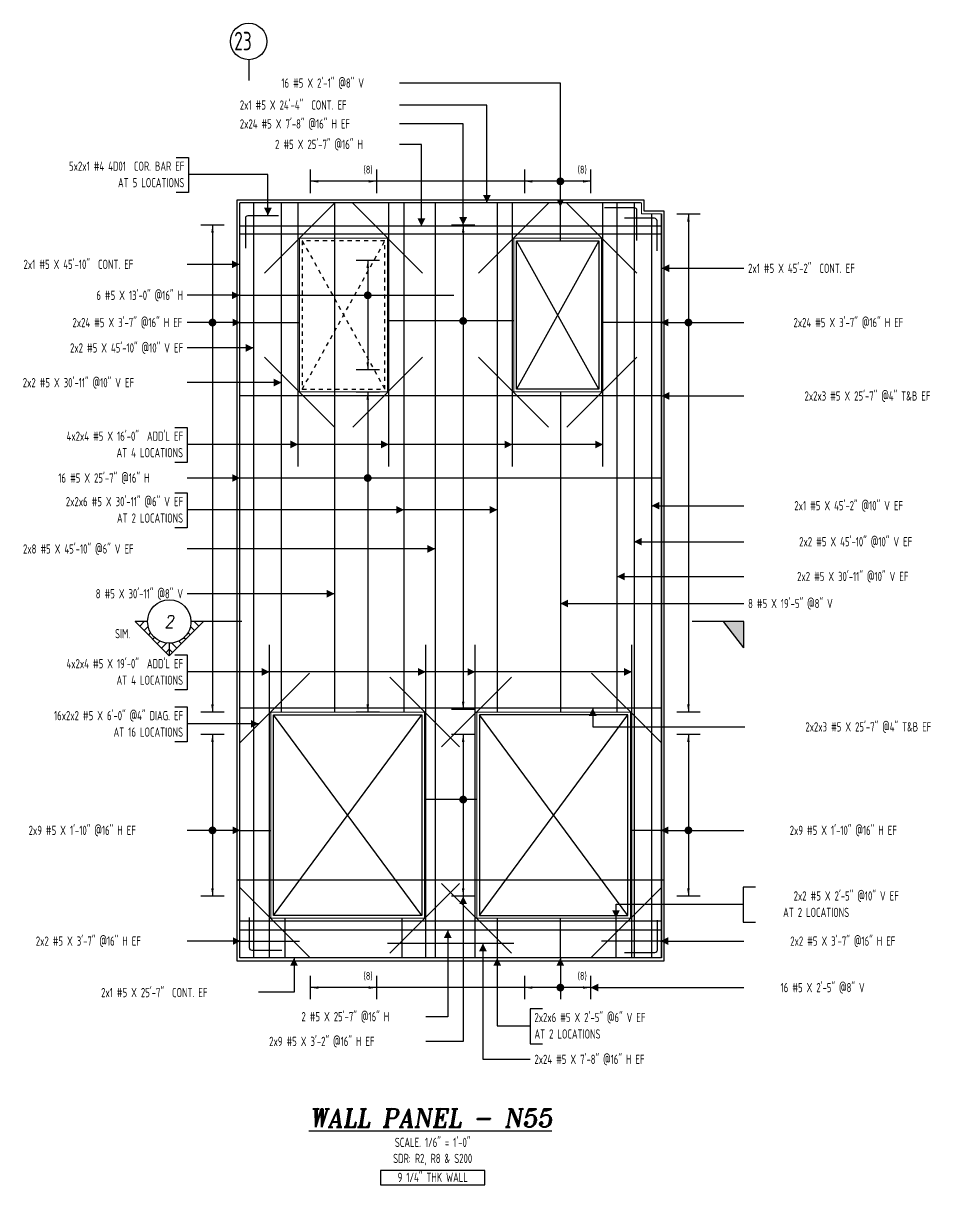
# Model space of a CAD drawing. Header units: inches. Extents: x -3675 to 33171, y -2273 to 1837.
# Drawn here: x 24999 to 25660, y 175 to 1021 of the extents above; entities that cross this region are included whole.
import ezdxf
from ezdxf.enums import TextEntityAlignment as Align

# ---------------------------------------------------------------- set-up
doc = ezdxf.new("R2010")
doc.units = ezdxf.units.IN
doc.header["$MEASUREMENT"] = 0
doc.linetypes.add('HIDDEN', pattern=[6, 3, -3])
doc.linetypes.add('PHANTOM', pattern=[2.5, 1.25, -0.25, 0.25, -0.25, 0.25, -0.25])
doc.layers.get('0').update_dxf_attribs({"linetype": 'CONTINUOUS'})
for name, color, linetype in [('0-25', 7, 'CONTINUOUS'), ('0-25TEXT', 7, 'CONTINUOUS'), ('0-35', 3, 'CONTINUOUS'), ('0-35TEXT', 3, 'CONTINUOUS'), ('0-50', 10, 'CONTINUOUS'), ('3', 3, 'CONTINUOUS'), ('BAR-LBL', 2, 'CONTINUOUS'), ('GRID', 8, 'PHANTOM'), ('Hatch', 253, 'CONTINUOUS'), ('hidden', 7, 'HIDDEN'), ('INTERMEDIATERANGELAY', 7, 'CONTINUOUS'), ('RANGELAY', 7, 'CONTINUOUS'), ('REBARS', 4, 'CONTINUOUS')]:
    doc.layers.add(name, color=color, linetype=linetype)
doc.layers.add('COVER', color=6, linetype='CONTINUOUS', lineweight=0, plot=False)
doc.styles.add('AR', font='ARCHQUIK.shx', dxfattribs={"width": 0.8})
doc.styles.add('ROMANT', font='romant')

# ---------------------------------------------------------------- blocks, each defined once
blk = doc.blocks.new('leadrblk')
blk.add_lwpolyline([(0, 0, 0, 1, 0), (1, 0, 1, 1, 0)], format="xyseb")
blk = doc.blocks.new('SECTARO')
at = {"linetype": 'Continuous'}
blk.add_line((33.32, 16.99), (20.13, 0), dxfattribs=at)
for p, q in [((33.32, 16.99), (33.32, 0)), ((33.32, 0), (0, 0))]:
    blk.add_line(p, q)
for points in [[(33.32, 0), (33.32, 16.99), (33.32, 0), (20.13, 0)], [(33.32, 16.99), (20.13, 0), (33.32, 0), (33.32, 16.99)]]:
    blk.add_solid(points, dxfattribs=at)
blk = doc.blocks.new('*X3')
at = {"color": 0, "linetype": 'Continuous'}
for p, q in [((-1.108, 0.278), (-1.075, 0.312)), ((-1.081, 0.217), (-1.031, 0.267)), ((-1.013, 0.197), (-0.986, 0.223)), ((-0.96, 0.161), (-0.942, 0.179)), ((-0.92, 0.112), (-0.898, 0.135)), ((-0.895, 0.05), (-0.854, 0.091)), ((-0.856, 0), (-0.81, 0.046)), ((-0.768, 0), (-0.765, 0.002))]:
    blk.add_line(p, q, dxfattribs=at)
blk = doc.blocks.new('*X2')
at = {"color": 0, "linetype": 'Continuous'}
for p, q in [((-1.108, 0.278), (-1.075, 0.312)), ((-0.96, 0.161), (-0.942, 0.179)), ((-0.856, 0), (-0.81, 0.046))]:
    blk.add_line(p, q, dxfattribs=at)
blk = doc.blocks.new('SECTNU')
at = {"linetype": 'Continuous'}
blk.add_line((-24.74, 0), (-32.81, 0), dxfattribs=at)
blk.add_line((0, 0), (-24.74, 0))
at = {"layer": '3'}
for p, q in [((-68.89, 0), (-46.81, 22.07)), ((-60.81, 0), (-68.89, 0))]:
    blk.add_line(p, q, dxfattribs=at)
at = {"layer": '3', "linetype": 'Continuous'}
blk.add_line((-46.81, 14), (-46.81, 22.07), dxfattribs=at)
at = {"layer": '3'}
for points in [[(-46.81, 22.07), (-24.74, 0), (-32.81, 0, 1)], [(-32.81, 0, 0.414214), (-46.81, 14)]]:
    blk.add_lwpolyline(points, format="xyb", dxfattribs=at)
for start, end in [(90, 180), (180, 0)]:
    blk.add_arc((-46.81, 0), 14, start, end, dxfattribs=at)
at = {"linetype": 'Continuous', "xscale": -64, "yscale": 64, "zscale": 64, "rotation": 359.9999999999999}
blk.add_blockref('*X3', (-117.73, 0), dxfattribs=at)
at = {"linetype": 'Continuous', "xscale": 64, "yscale": 64, "zscale": 64}
for name in ['*X3', '*X2']:
    blk.add_blockref(name, (24.1, 0), dxfattribs=at)
at = {"linetype": 'Continuous', "style": 'ROMANT', "oblique": 9, "width": 0.9}
blk.add_attdef('NO', text='', height=8, dxfattribs=at).set_placement((-46.81, 0), align=Align.MIDDLE)
blk = doc.blocks.new('*U2088', base_point=(25156.54, 822.92))
at = {"layer": 'REBARS', "color": 0}
blk.add_lwpolyline([(25156.54, 823.23), (25312.54, 823.23)], dxfattribs=at)
blk = doc.blocks.new('rendmark')
at = {"color": 4}
blk.add_line((0, -3), (0, 3), dxfattribs=at)
blk = doc.blocks.new('rarrow')
at = {"color": 7}
blk.add_solid([(2, -0.33), (2, 0.33), (0, 0)], dxfattribs=at)
blk = doc.blocks.new('*U3194', base_point=(25249.82, 848.81))
at = {"layer": 'RANGELAY'}
blk.add_line((25249.82, 848.81), (25249.82, 768.85), dxfattribs=at)
at = {"layer": 'RANGELAY', "xscale": 2.834645669291339, "yscale": 2.834645669291339}
for name, p, rotation in [('rendmark', (25249.82, 848.81), 269.9999999999999), ('rarrow', (25249.82, 848.81), 269.9999999999999), ('rarrow', (25249.82, 768.85), 89.999996929531), ('rendmark', (25249.82, 768.85), 89.999996929531)]:
    blk.add_blockref(name, p, dxfattribs=dict(at, rotation=rotation))
blk = doc.blocks.new('VPM75CCB0')
at = {"const_width": 1}
blk.add_lwpolyline([(-0.5, 0, 1), (0.5, 0, 1)], format="xyb", close=True, dxfattribs=at)
blk = doc.blocks.new('*U2119', base_point=(25225.83, 890.27))
at = {"layer": 'REBARS', "color": 0}
blk.add_lwpolyline([(25225.52, 890.27), (25225.52, 519.27)], dxfattribs=at)
blk = doc.blocks.new('*U2083', base_point=(25390.45, 752.56))
at = {"layer": 'REBARS', "color": 0}
blk.add_lwpolyline([(25390.13, 752.56), (25390.13, 519.56)], dxfattribs=at)
blk = doc.blocks.new('*U2153', base_point=(25199.48, 698.56))
at = {"layer": 'REBARS', "color": 0}
blk.add_lwpolyline([(25199.17, 698.56), (25199.17, 890.56)], dxfattribs=at)
blk = doc.blocks.new('*U2154', base_point=(25264.86, 698.56))
at = {"layer": 'REBARS', "color": 0}
blk.add_lwpolyline([(25265.17, 698.56), (25265.17, 890.56)], dxfattribs=at)
blk = doc.blocks.new('*U2155', base_point=(25355.47, 698.56))
at = {"layer": 'REBARS', "color": 0}
blk.add_lwpolyline([(25355.16, 698.56), (25355.16, 890.56)], dxfattribs=at)
blk = doc.blocks.new('*U2156', base_point=(25420.85, 698.56))
at = {"layer": 'REBARS', "color": 0}
blk.add_lwpolyline([(25421.17, 698.56), (25421.17, 890.56)], dxfattribs=at)
blk = doc.blocks.new('*U2285', base_point=(25316.96, 394.67))
at = {"layer": 'REBARS', "color": 0}
blk.add_lwpolyline([(25316.74, 394.89), (25265.83, 343.98)], dxfattribs=at)
blk = doc.blocks.new('*U2286', base_point=(25316.96, 494.44))
at = {"layer": 'REBARS', "color": 0}
blk.add_lwpolyline([(25316.74, 494.22), (25265.83, 545.14)], dxfattribs=at)
blk = doc.blocks.new('*U2287', base_point=(25464.01, 391.72))
at = {"layer": 'REBARS', "color": 0}
blk.add_lwpolyline([(25463.79, 391.94), (25412.88, 341.03)], dxfattribs=at)
blk = doc.blocks.new('*U2288', base_point=(25303.37, 394.67))
at = {"layer": 'REBARS', "color": 0}
blk.add_lwpolyline([(25303.59, 394.89), (25354.5, 343.98)], dxfattribs=at)
blk = doc.blocks.new('*U2289', base_point=(25464.01, 497.4))
at = {"layer": 'REBARS', "color": 0}
blk.add_lwpolyline([(25463.79, 497.18), (25412.88, 548.09)], dxfattribs=at)
blk = doc.blocks.new('*U2290', base_point=(25303.37, 494.44))
at = {"layer": 'REBARS', "color": 0}
blk.add_lwpolyline([(25303.59, 494.22), (25354.5, 545.14)], dxfattribs=at)
blk = doc.blocks.new('*U2291', base_point=(25289.97, 777.96))
at = {"layer": 'REBARS', "color": 0}
blk.add_lwpolyline([(25289.75, 778.18), (25238.84, 727.27)], dxfattribs=at)
blk = doc.blocks.new('*U2292', base_point=(25174.37, 777.96))
at = {"layer": 'REBARS', "color": 0}
blk.add_lwpolyline([(25174.59, 778.18), (25225.5, 727.27)], dxfattribs=at)
blk = doc.blocks.new('*U2293', base_point=(25289.97, 839.69))
at = {"layer": 'REBARS', "color": 0}
blk.add_lwpolyline([(25289.75, 839.47), (25238.84, 890.39)], dxfattribs=at)
blk = doc.blocks.new('*U2294', base_point=(25174.37, 839.69))
at = {"layer": 'REBARS', "color": 0}
blk.add_lwpolyline([(25174.59, 839.47), (25225.5, 890.39)], dxfattribs=at)
blk = doc.blocks.new('*U2295', base_point=(25445.96, 777.96))
at = {"layer": 'REBARS', "color": 0}
blk.add_lwpolyline([(25445.74, 778.18), (25394.83, 727.27)], dxfattribs=at)
blk = doc.blocks.new('*U2296', base_point=(25330.36, 777.96))
at = {"layer": 'REBARS', "color": 0}
blk.add_lwpolyline([(25330.58, 778.18), (25381.49, 727.27)], dxfattribs=at)
blk = doc.blocks.new('*U2297', base_point=(25445.96, 839.69))
at = {"layer": 'REBARS', "color": 0}
blk.add_lwpolyline([(25445.74, 839.47), (25394.83, 890.39)], dxfattribs=at)
blk = doc.blocks.new('*U2298', base_point=(25330.36, 839.69))
at = {"layer": 'REBARS', "color": 0}
blk.add_lwpolyline([(25330.58, 839.47), (25381.49, 890.39)], dxfattribs=at)
blk = doc.blocks.new('*U2417', base_point=(25460.79, 344.05))
at = {"layer": 'REBARS', "color": 0}
blk.add_lwpolyline([(25460.54, 368.05), (25460.54, 346.05, -0.414214), (25458.79, 344.3), (25436.79, 344.3)], format="xyb", dxfattribs=at)
blk = doc.blocks.new('*U2418', base_point=(25163.27, 346.05))
at = {"layer": 'REBARS', "color": 0}
blk.add_lwpolyline([(25163.52, 370.05), (25163.52, 348.05, 0.414214), (25165.27, 346.3), (25187.27, 346.3)], format="xyb", dxfattribs=at)
blk = doc.blocks.new('*U2491', base_point=(25156.23, 340.56))
at = {"layer": 'REBARS', "color": 0}
blk.add_lwpolyline([(25156.54, 340.56), (25156.54, 890.56)], dxfattribs=at)
blk = doc.blocks.new('*U2523', base_point=(25463.48, 340.56))
at = {"layer": 'REBARS', "color": 0}
blk.add_lwpolyline([(25463.79, 340.56), (25463.79, 882.56)], dxfattribs=at)
blk = doc.blocks.new('*U2075', base_point=(25389.82, 862.6))
at = {"layer": 'REBARS', "color": 0}
blk.add_lwpolyline([(25390.13, 862.6), (25390.13, 887.6)], dxfattribs=at)
blk = doc.blocks.new('*U2419', base_point=(25460.79, 879.56))
at = {"layer": 'REBARS', "color": 0}
blk.add_lwpolyline([(25460.54, 855.56), (25460.54, 877.56, 0.414214), (25458.79, 879.31), (25436.79, 879.31)], format="xyb", dxfattribs=at)
blk = doc.blocks.new('*U2611', base_point=(25463.79, 689.83))
at = {"layer": 'REBARS', "color": 0}
blk.add_lwpolyline([(25463.79, 690.14), (25156.79, 690.14)], dxfattribs=at)
blk = doc.blocks.new('*U3193', base_point=(25249.81, 752.85))
at = {"layer": 'RANGELAY'}
blk.add_line((25249.81, 752.85), (25249.81, 519.56), dxfattribs=at)
at = {"layer": 'RANGELAY', "xscale": 2.834645669291339, "yscale": 2.834645669291339}
for name, p, rotation in [('rendmark', (25249.81, 752.85), 269.9999999999999), ('rarrow', (25249.81, 752.85), 269.9999999999999), ('rarrow', (25249.81, 519.56), 89.999996929531), ('rendmark', (25249.81, 519.56), 89.999996929531)]:
    blk.add_blockref(name, p, dxfattribs=dict(at, rotation=rotation))
blk = doc.blocks.new('VPM75D670')
at = {"const_width": 1}
blk.add_lwpolyline([(-0.5, 0, 1), (0.5, 0, 1)], format="xyb", close=True, dxfattribs=at)
blk = doc.blocks.new('*U2664', base_point=(25448.54, 890.25))
at = {"layer": 'REBARS', "color": 0}
blk.add_lwpolyline([(25448.54, 890.56), (25156.54, 890.56)], dxfattribs=at)
blk = doc.blocks.new('*U2524', base_point=(25464.1, 882.56))
at = {"layer": 'REBARS', "color": 0}
blk.add_lwpolyline([(25463.79, 882.56), (25463.79, 340.56)], dxfattribs=at)
blk = doc.blocks.new('*U2420', base_point=(25446.17, 887.21))
at = {"layer": 'REBARS', "color": 0}
blk.add_lwpolyline([(25445.92, 863.21), (25445.92, 885.21, 0.414214), (25444.17, 886.96), (25422.17, 886.96)], format="xyb", dxfattribs=at)
blk = doc.blocks.new('*U2522', base_point=(25456.91, 882.56))
at = {"layer": 'REBARS', "color": 0}
blk.add_lwpolyline([(25456.59, 882.56), (25456.59, 340.56)], dxfattribs=at)
blk = doc.blocks.new('*U2421', base_point=(25160.75, 881.62))
at = {"layer": 'REBARS', "color": 0}
blk.add_lwpolyline([(25161, 857.62), (25161, 879.62, -0.414214), (25162.75, 881.37), (25184.75, 881.37)], format="xyb", dxfattribs=at)
blk = doc.blocks.new('*U2610', base_point=(25463.54, 340.87))
at = {"layer": 'REBARS', "color": 0}
blk.add_lwpolyline([(25463.54, 340.56), (25156.54, 340.56)], dxfattribs=at)
blk = doc.blocks.new('*U2490', base_point=(25299.18, 890.56))
at = {"layer": 'REBARS', "color": 0}
blk.add_lwpolyline([(25298.86, 890.56), (25298.86, 340.56)], dxfattribs=at)
blk = doc.blocks.new('*U2117', base_point=(25276.48, 890.56))
at = {"layer": 'REBARS', "color": 0}
blk.add_lwpolyline([(25276.17, 890.56), (25276.17, 519.56)], dxfattribs=at)
blk = doc.blocks.new('*U2118', base_point=(25344.47, 890.56))
at = {"layer": 'REBARS', "color": 0}
blk.add_lwpolyline([(25344.16, 890.56), (25344.16, 519.56)], dxfattribs=at)
blk = doc.blocks.new('*U2299', base_point=(25156.32, 391.72))
at = {"layer": 'REBARS', "color": 0}
blk.add_lwpolyline([(25156.54, 391.94), (25207.45, 341.03)], dxfattribs=at)
blk = doc.blocks.new('*U2300', base_point=(25156.32, 497.4))
at = {"layer": 'REBARS', "color": 0}
blk.add_lwpolyline([(25156.54, 497.18), (25207.45, 548.09)], dxfattribs=at)
blk = doc.blocks.new('*U2698', base_point=(25178.48, 340.56))
at = {"layer": 'REBARS', "color": 0}
blk.add_lwpolyline([(25178.17, 340.56), (25178.17, 568.56)], dxfattribs=at)
blk = doc.blocks.new('*U2699', base_point=(25291.85, 340.56))
at = {"layer": 'REBARS', "color": 0}
blk.add_lwpolyline([(25292.17, 340.56), (25292.17, 568.56)], dxfattribs=at)
blk = doc.blocks.new('*U2700', base_point=(25328.48, 340.56))
at = {"layer": 'REBARS', "color": 0}
blk.add_lwpolyline([(25328.17, 340.56), (25328.17, 568.56)], dxfattribs=at)
blk = doc.blocks.new('*U2701', base_point=(25441.85, 340.56))
at = {"layer": 'REBARS', "color": 0}
blk.add_lwpolyline([(25442.17, 340.56), (25442.17, 568.56)], dxfattribs=at)
blk = doc.blocks.new('*U2054', base_point=(25275.03, 369.56))
at = {"layer": 'REBARS', "color": 0}
blk.add_lwpolyline([(25274.72, 369.56), (25274.72, 340.56)], dxfattribs=at)
blk = doc.blocks.new('*U2055', base_point=(25344.47, 369.56))
at = {"layer": 'REBARS', "color": 0}
blk.add_lwpolyline([(25344.16, 369.56), (25344.16, 340.56)], dxfattribs=at)
blk = doc.blocks.new('*U2608', base_point=(25463.79, 367.74))
at = {"layer": 'REBARS', "color": 0}
blk.add_lwpolyline([(25463.79, 367.43), (25156.79, 367.43)], dxfattribs=at)
blk = doc.blocks.new('*U2609', base_point=(25463.79, 522.19))
at = {"layer": 'REBARS', "color": 0}
blk.add_lwpolyline([(25463.79, 522.51), (25156.79, 522.51)], dxfattribs=at)
blk = doc.blocks.new('*U3192', base_point=(25412.17, 906.25))
at = {"layer": 'INTERMEDIATERANGELAY'}
blk.add_line((25364.16, 906.25), (25256.17, 906.25), dxfattribs=at)
at = {"layer": 'RANGELAY'}
for p, q in [((25256.17, 906.25), (25208.17, 906.25)), ((25412.17, 906.25), (25364.16, 906.25))]:
    blk.add_line(p, q, dxfattribs=at)
at = {"layer": 'RANGELAY', "xscale": 2.834645669291339, "yscale": 2.834645669291339}
for name, p, rotation in [('rendmark', (25208.17, 906.25), 359.999996929531), ('rendmark', (25256.17, 906.25), 180), ('rendmark', (25364.16, 906.25), 359.999996929531), ('rendmark', (25412.17, 906.25), 180), ('rarrow', (25208.17, 906.25), 359.999996929531), ('rarrow', (25256.17, 906.25), 180), ('rarrow', (25364.16, 906.25), 359.999996929531), ('rarrow', (25412.17, 906.25), 180)]:
    blk.add_blockref(name, p, dxfattribs=dict(at, rotation=rotation))
blk = doc.blocks.new('VPM75DFC0')
at = {"const_width": 1}
blk.add_lwpolyline([(-0.5, 0, 1), (0.5, 0, 1)], format="xyb", close=True, dxfattribs=at)
blk = doc.blocks.new('*U2116', base_point=(25187.31, 519.56))
at = {"layer": 'REBARS', "color": 0}
blk.add_lwpolyline([(25187, 519.56), (25187, 890.56)], dxfattribs=at)
blk = doc.blocks.new('*U2489', base_point=(25166.23, 890.56))
at = {"layer": 'REBARS', "color": 0}
blk.add_lwpolyline([(25166.54, 890.56), (25166.54, 340.56)], dxfattribs=at)
blk = doc.blocks.new('*U2748', base_point=(25157.17, 352.53))
at = {"layer": 'REBARS', "color": 0}
blk.add_lwpolyline([(25157.17, 352.84), (25200.17, 352.84)], dxfattribs=at)
blk = doc.blocks.new('*U2607', base_point=(25463.54, 360.5))
at = {"layer": 'REBARS', "color": 0}
blk.add_lwpolyline([(25463.54, 360.81), (25156.54, 360.81)], dxfattribs=at)
blk = doc.blocks.new('*U2747', base_point=(25463.17, 352.53))
at = {"layer": 'REBARS', "color": 0}
blk.add_lwpolyline([(25463.17, 352.84), (25420.17, 352.84)], dxfattribs=at)
blk = doc.blocks.new('*U2047', base_point=(25389.82, 340.56))
at = {"layer": 'REBARS', "color": 0}
blk.add_lwpolyline([(25390.13, 340.56), (25390.13, 369.56)], dxfattribs=at)
blk = doc.blocks.new('*U3191', base_point=(25412.17, 318.97))
at = {"layer": 'INTERMEDIATERANGELAY'}
blk.add_line((25364.16, 318.97), (25256.17, 318.97), dxfattribs=at)
at = {"layer": 'RANGELAY'}
for p, q in [((25256.17, 318.97), (25208.17, 318.97)), ((25412.17, 318.97), (25364.16, 318.97))]:
    blk.add_line(p, q, dxfattribs=at)
at = {"layer": 'RANGELAY', "xscale": 2.834645669291339, "yscale": 2.834645669291339}
for name, p, rotation in [('rendmark', (25208.17, 318.97), 359.999996929531), ('rendmark', (25256.17, 318.97), 180), ('rendmark', (25364.16, 318.97), 359.999996929531), ('rendmark', (25412.17, 318.97), 180), ('rarrow', (25208.17, 318.97), 359.999996929531), ('rarrow', (25256.17, 318.97), 180), ('rarrow', (25364.16, 318.97), 359.999996929531), ('rarrow', (25412.17, 318.97), 180)]:
    blk.add_blockref(name, p, dxfattribs=dict(at, rotation=rotation))
blk = doc.blocks.new('VPM75E410')
at = {"const_width": 1}
blk.add_lwpolyline([(-0.5, 0, 1), (0.5, 0, 1)], format="xyb", close=True, dxfattribs=at)
blk = doc.blocks.new('*U2606', base_point=(25463.54, 873.34))
at = {"layer": 'REBARS', "color": 0}
blk.add_lwpolyline([(25463.54, 873.65), (25156.54, 873.65)], dxfattribs=at)
blk = doc.blocks.new('*U2948', base_point=(25136.73, 503.56))
at = {"layer": 'RANGELAY'}
blk.add_line((25136.73, 503.56), (25136.73, 385.56), dxfattribs=at)
at = {"layer": 'RANGELAY', "xscale": 2.834645669291339, "yscale": 2.834645669291339}
for name, p, rotation in [('rendmark', (25136.73, 503.56), 269.9999999999999), ('rarrow', (25136.73, 503.56), 269.9999999999999), ('rarrow', (25136.73, 385.56), 89.999996929531), ('rendmark', (25136.73, 385.56), 89.999996929531)]:
    blk.add_blockref(name, p, dxfattribs=dict(at, rotation=rotation))
blk = doc.blocks.new('VPM75E580')
at = {"const_width": 1}
blk.add_lwpolyline([(-0.5, 0, 1), (0.5, 0, 1)], format="xyb", close=True, dxfattribs=at)
blk = doc.blocks.new('*U2782', base_point=(25156.96, 433.19))
at = {"layer": 'REBARS', "color": 0}
blk.add_lwpolyline([(25156.96, 433.51), (25178.96, 433.51)], dxfattribs=at)
blk = doc.blocks.new('*U2947', base_point=(25136.73, 874.56))
at = {"layer": 'RANGELAY'}
blk.add_line((25136.73, 874.56), (25136.73, 519.56), dxfattribs=at)
at = {"layer": 'RANGELAY', "xscale": 2.834645669291339, "yscale": 2.834645669291339}
for name, p, rotation in [('rendmark', (25136.73, 874.56), 269.9999999999999), ('rarrow', (25136.73, 874.56), 269.9999999999999), ('rarrow', (25136.73, 519.56), 89.999996929531), ('rendmark', (25136.73, 519.56), 89.999996929531)]:
    blk.add_blockref(name, p, dxfattribs=dict(at, rotation=rotation))
blk = doc.blocks.new('VPM75E680')
at = {"const_width": 1}
blk.add_lwpolyline([(-0.5, 0, 1), (0.5, 0, 1)], format="xyb", close=True, dxfattribs=at)
blk = doc.blocks.new('*U2746', base_point=(25156.96, 803.08))
at = {"layer": 'REBARS', "color": 0}
blk.add_lwpolyline([(25156.96, 803.4), (25199.96, 803.4)], dxfattribs=at)
blk = doc.blocks.new('*U3190', base_point=(25483.4, 503.56))
at = {"layer": 'RANGELAY'}
blk.add_line((25483.4, 503.56), (25483.4, 385.56), dxfattribs=at)
at = {"layer": 'RANGELAY', "xscale": 2.834645669291339, "yscale": 2.834645669291339}
for name, p, rotation in [('rendmark', (25483.4, 503.56), 269.9999999999999), ('rarrow', (25483.4, 503.56), 269.9999999999999), ('rarrow', (25483.4, 385.56), 89.999996929531), ('rendmark', (25483.4, 385.56), 89.999996929531)]:
    blk.add_blockref(name, p, dxfattribs=dict(at, rotation=rotation))
blk = doc.blocks.new('VPM75E780')
at = {"const_width": 1}
blk.add_lwpolyline([(-0.5, 0, 1), (0.5, 0, 1)], format="xyb", close=True, dxfattribs=at)
blk = doc.blocks.new('*U2781', base_point=(25463.17, 433.19))
at = {"layer": 'REBARS', "color": 0}
blk.add_lwpolyline([(25463.17, 433.51), (25441.17, 433.51)], dxfattribs=at)
blk = doc.blocks.new('*U3189', base_point=(25483.4, 882.56))
at = {"layer": 'RANGELAY'}
blk.add_line((25483.4, 882.56), (25483.4, 519.56), dxfattribs=at)
at = {"layer": 'RANGELAY', "xscale": 2.834645669291339, "yscale": 2.834645669291339}
for name, p, rotation in [('rendmark', (25483.4, 882.56), 269.9999999999999), ('rarrow', (25483.4, 882.56), 269.9999999999999), ('rarrow', (25483.4, 519.56), 89.999996929531), ('rendmark', (25483.4, 519.56), 89.999996929531)]:
    blk.add_blockref(name, p, dxfattribs=dict(at, rotation=rotation))
blk = doc.blocks.new('VPM75E880')
at = {"const_width": 1}
blk.add_lwpolyline([(-0.5, 0, 1), (0.5, 0, 1)], format="xyb", close=True, dxfattribs=at)
blk = doc.blocks.new('*U2745', base_point=(25463.17, 803.08))
at = {"layer": 'REBARS', "color": 0}
blk.add_lwpolyline([(25463.17, 803.4), (25420.17, 803.4)], dxfattribs=at)
blk = doc.blocks.new('*U2115', base_point=(25431.07, 519.56))
at = {"layer": 'REBARS', "color": 0}
blk.add_lwpolyline([(25431.38, 519.56), (25431.38, 890.56)], dxfattribs=at)
blk = doc.blocks.new('*U2488', base_point=(25444.1, 890.56))
at = {"layer": 'REBARS', "color": 0}
blk.add_lwpolyline([(25443.79, 890.56), (25443.79, 340.56)], dxfattribs=at)
blk = doc.blocks.new('*U3188', base_point=(25319.32, 874.56))
at = {"layer": 'RANGELAY'}
blk.add_line((25319.32, 874.56), (25319.32, 521.56), dxfattribs=at)
at = {"layer": 'RANGELAY', "xscale": 2.834645669291339, "yscale": 2.834645669291339}
for name, p, rotation in [('rendmark', (25319.32, 874.56), 269.9999999999999), ('rarrow', (25319.32, 874.56), 269.9999999999999), ('rarrow', (25319.32, 521.56), 89.999996929531), ('rendmark', (25319.32, 521.56), 89.999996929531)]:
    blk.add_blockref(name, p, dxfattribs=dict(at, rotation=rotation))
blk = doc.blocks.new('VPM75EAD0')
at = {"const_width": 1}
blk.add_lwpolyline([(-0.5, 0, 1), (0.5, 0, 1)], format="xyb", close=True, dxfattribs=at)
blk = doc.blocks.new('*U2803', base_point=(25356.17, 804.22))
at = {"layer": 'REBARS', "color": 0}
blk.add_lwpolyline([(25356.17, 804.53), (25264.17, 804.53)], dxfattribs=at)
blk = doc.blocks.new('*U3187', base_point=(25319.32, 503.56))
at = {"layer": 'RANGELAY'}
blk.add_line((25319.32, 503.56), (25319.32, 385.56), dxfattribs=at)
at = {"layer": 'RANGELAY', "xscale": 2.834645669291339, "yscale": 2.834645669291339}
for name, p, rotation in [('rendmark', (25319.32, 503.56), 269.9999999999999), ('rarrow', (25319.32, 503.56), 269.9999999999999), ('rarrow', (25319.32, 385.56), 89.999996929531), ('rendmark', (25319.32, 385.56), 89.999996929531)]:
    blk.add_blockref(name, p, dxfattribs=dict(at, rotation=rotation))
blk = doc.blocks.new('VPM75EBD0')
at = {"const_width": 1}
blk.add_lwpolyline([(-0.5, 0, 1), (0.5, 0, 1)], format="xyb", close=True, dxfattribs=at)
blk = doc.blocks.new('*U2823', base_point=(25329.17, 455.6))
at = {"layer": 'REBARS', "color": 0}
blk.add_lwpolyline([(25329.17, 455.92), (25291.17, 455.92)], dxfattribs=at)
blk = doc.blocks.new('*U2052', base_point=(25189.99, 340.56))
at = {"layer": 'REBARS', "color": 0}
blk.add_lwpolyline([(25189.67, 340.56), (25189.67, 369.56)], dxfattribs=at)
blk = doc.blocks.new('*U2053', base_point=(25430.35, 340.56))
at = {"layer": 'REBARS', "color": 0}
blk.add_lwpolyline([(25430.66, 340.56), (25430.66, 369.56)], dxfattribs=at)
blk = doc.blocks.new('*U2604', base_point=(25463.79, 750.21))
at = {"layer": 'REBARS', "color": 0}
blk.add_lwpolyline([(25463.79, 749.9), (25156.79, 749.9)], dxfattribs=at)
blk = doc.blocks.new('*U2605', base_point=(25463.79, 867.44))
at = {"layer": 'REBARS', "color": 0}
blk.add_lwpolyline([(25463.79, 867.76), (25156.79, 867.76)], dxfattribs=at)
blk = doc.blocks.new('*U2802', base_point=(25356.17, 350.77))
at = {"layer": 'REBARS', "color": 0}
blk.add_lwpolyline([(25356.17, 351.08), (25264.17, 351.08)], dxfattribs=at)

msp = doc.modelspace()

# ---------------------------------------------------------------- linework, layer by layer
at = {"layer": '0-25'}
for p, q in [((25418.16628, 862.80797), (25358.15932, 754.84814)), ((25418.16628, 754.84814), (25358.15932, 862.80797)), ((25181.16628, 371.55797), (25289.16628, 517.55842)), ((25289.16628, 371.55797), (25181.16628, 517.55842)), ((25439.16628, 371.55797), (25331.16628, 517.55842)), ((25331.16628, 371.55797), (25439.16628, 517.55842))]:
    msp.add_line(p, q, dxfattribs=at)
at = {"layer": '0-25TEXT'}
for points in [[(25390.13419, 887.55755), (25390.13419, 977.83016), (25272.92157, 977.83016)], [(25336.58237, 890.55797), (25336.58237, 961.83765), (25272.83027, 961.83765)], [(25319.32308, 874.55797), (25319.32308, 948.08437), (25272.83027, 948.08437)], [(25288.90564, 873.6477), (25288.90564, 933.15966), (25272.83027, 933.15966)], [(25110.21888, 923.66519), (25119.21793, 923.66519), (25119.21793, 898.16787), (25110.21888, 898.16787)], [(25177.10424, 881.37155), (25177.10424, 911.29149), (25119.21793, 911.29149)], [(25156.54128, 845.78801), (25118.27301, 845.78801)], [(25463.79131, 842.8843), (25523.88258, 842.8843)], [(25156.54129, 823.23083), (25118.27301, 823.23084)], [(25156.96488, 803.39723), (25118.27435, 803.39723)], [(25463.16628, 803.39723), (25523.88258, 803.39723)], [(25166.5413, 784.91944), (25118.27301, 784.91944)], [(25187.00221, 759.61519), (25118.27301, 759.61519)], [(25463.79131, 749.90042), (25523.88258, 749.90042)], [(25109.27396, 726.98115), (25118.27301, 726.98115), (25118.27301, 701.48383), (25109.27396, 701.48383)], [(25421.16634, 714.60745), (25118.27301, 714.60745)], [(25156.8162, 690.13774), (25118.27301, 690.13774)], [(25109.27396, 679.34707), (25118.27301, 679.34707), (25118.27301, 653.84975), (25109.27396, 653.84975)], [(25456.59454, 670.00174), (25523.88258, 670.00174)], [(25344.15931, 666.97338), (25118.27301, 666.97337)], [(25443.79128, 643.73816), (25523.88258, 643.73816)], [(25298.86302, 638.47441), (25118.27301, 638.47441)], [(25431.38413, 618.43391), (25523.88258, 618.43391)], [(25225.51932, 605.84625), (25118.27301, 605.84625)], [(25390.13412, 598.72324), (25523.88258, 598.72324)], [(25109.27396, 561.27369), (25118.27301, 561.27369), (25118.27301, 535.77637), (25109.27396, 535.77637)], [(25442.16628, 548.89999), (25118.27301, 548.89999)], [(25109.27396, 523.44672), (25118.27301, 523.44672), (25118.27301, 497.9494), (25109.27396, 497.9494)], [(25413.75336, 522.50615), (25413.75336, 508.87012), (25524.5122, 508.87012)], [(25170.43825, 511.07302), (25118.27301, 511.07302)], [(25156.96488, 433.50507), (25118.27435, 433.50507)], [(25463.16628, 433.50507), (25523.88258, 433.50507)], [(25532.38084, 392.11686), (25523.38178, 392.11686), (25523.38178, 366.61954), (25532.38084, 366.61954)], [(25319.32309, 385.55797), (25319.32309, 279.77294), (25292.02498, 279.77294)], [(25430.65865, 369.558), (25430.65865, 379.7432), (25523.38178, 379.74316)], [(25308.10035, 360.81471), (25308.10035, 297.77384), (25292.02498, 297.77384)], [(25157.16629, 352.84048), (25118.27435, 352.84048)], [(25333.71051, 351.08025), (25333.71051, 266.72787), (25368.23059, 266.72787)], [(25463.16628, 352.84048), (25523.88258, 352.84048)], [(25196.12449, 340.55797), (25196.12449, 315.57941), (25170.1236, 315.57941)], [(25344.15931, 340.55788), (25344.15931, 291.18418), (25368.23059, 291.18418)], [(25390.13421, 340.55801), (25390.13421, 310.46603)], [(25412.16628, 318.96997), (25523.88258, 318.96997)], [(25377.22965, 303.55788), (25368.23059, 303.55788), (25368.23059, 278.06055), (25377.22965, 278.06055)]]:
    msp.add_lwpolyline(points, dxfattribs=at)
at = {"layer": '0-35'}
for points in [[(25451.16628, 892.55797), (25154.54128, 892.55797), (25154.54128, 338.55797), (25465.79128, 338.55797), (25465.79128, 884.55797), (25451.16628, 884.55797)], [(25418.16628, 754.84814), (25358.15932, 754.84814), (25358.15932, 862.80797), (25418.16628, 862.80797)], [(25181.16628, 517.55842), (25289.16628, 517.55842), (25289.16628, 371.55797), (25181.16628, 371.55797)], [(25439.16628, 517.55842), (25331.16628, 517.55842), (25331.16628, 371.55797), (25439.16628, 371.55797)]]:
    msp.add_lwpolyline(points, close=True, dxfattribs=at)
at = {"layer": '0-50'}
msp.add_lwpolyline([(25335.04796, 185.69915), (25259.16112, 185.69915), (25259.16112, 175.34279), (25335.04796, 175.34279)], close=True, dxfattribs=at)
msp.add_circle((25163.11417, 1008.14398), 13.27228, dxfattribs=at)
at = {"layer": 'COVER'}
for points in [[(25449.16628, 890.55797), (25156.54128, 890.55797), (25156.54128, 340.55797), (25463.79128, 340.55797), (25463.79128, 882.55797), (25449.16628, 882.55797)], [(25200.16628, 752.84814), (25264.17325, 752.84814), (25264.17325, 864.80797), (25200.16628, 864.80797)], [(25420.16628, 752.84814), (25356.15932, 752.84814), (25356.15932, 864.80797), (25420.16628, 864.80797)], [(25179.16628, 519.55842), (25291.16628, 519.55842), (25291.16628, 369.55797), (25179.16628, 369.55797)], [(25441.16628, 519.55842), (25329.16628, 519.55842), (25329.16628, 369.55797), (25441.16628, 369.55797)]]:
    msp.add_lwpolyline(points, close=True, dxfattribs=at)
at = {"layer": 'GRID', "lineweight": -3}
msp.add_lwpolyline([(25163.11417, 994.87171), (25163.11417, 979.65305)], dxfattribs=at)
at = {"layer": 'Hatch'}
msp.add_line((25154.54128, 397.55797), (25465.79128, 397.55797), dxfattribs=at)
at = {"layer": 'hidden'}
for p, q in [((25202.16628, 862.80797), (25262.17325, 754.84814)), ((25202.16628, 754.84814), (25262.17325, 862.80797))]:
    msp.add_line(p, q, dxfattribs=at)
msp.add_lwpolyline([(25202.16628, 754.84814), (25262.17325, 754.84814), (25262.17325, 862.80797), (25202.16628, 862.80797)], close=True, dxfattribs=at)

# ---------------------------------------------------------------- block references
ref = msp.add_blockref('SECTNU', (25158.11655, 585.59353), dxfattribs=dict(xscale=-1.129181470141702, yscale=1.129181470141702, zscale=1.129181470141702, rotation=180))
ref.add_attrib('NO', '2', dxfattribs={"linetype": 'Continuous', "height": 9.03345, "style": 'ROMANT', "oblique": 9, "width": 0.9}).set_placement((25105.25652, 585.59351), align=Align.MIDDLE)
at = {"xscale": -1.129181470141702, "yscale": 1.129181470141702, "zscale": 1.129181470141702, "rotation": 180}
msp.add_blockref('SECTARO', (25486.18977, 585.59353), dxfattribs=at)
at = {"layer": '0-25TEXT'}
for name, p, xscale, yscale in [('VPM75DFC0', (25390.1342, 906.25411), 2.834645669291338, 2.834645669291338), ('leadrblk', (25156.54128, 845.78801), -5.623937007874017, 2.250708661417324), ('leadrblk', (25463.79131, 842.8843), 5.623937007874017, 2.250708661417324), ('leadrblk', (25156.54129, 823.23083), -5.623937007874017, 2.250708661417324), ('leadrblk', (25156.96488, 803.39723), -5.623937007874017, 2.250708661417324), ('leadrblk', (25463.16628, 803.39723), 5.623937007874017, 2.250708661417324), ('leadrblk', (25166.54129, 784.91944), -5.623937007874017, 2.250708661417324), ('leadrblk', (25187.00221, 759.61518), -5.623937007874017, 2.250708661417324), ('leadrblk', (25463.79131, 749.90042), 5.623937007874017, 2.250708661417324), ('leadrblk', (25199.16622, 714.60753), -5.623937007874017, 2.250708661417324), ('leadrblk', (25265.17331, 714.6074), -5.623937007874017, 2.250708661417324), ('leadrblk', (25355.15925, 714.60748), -5.623937007874017, 2.250708661417324), ('leadrblk', (25421.16634, 714.60745), -5.623937007874017, 2.250708661417324), ('leadrblk', (25156.8162, 690.13774), -5.623937007874017, 2.250708661417324), ('leadrblk', (25276.16704, 666.97338), -5.623937007874017, 2.250708661417324), ('leadrblk', (25344.15931, 666.97338), -5.623937007874017, 2.250708661417324), ('leadrblk', (25456.59454, 670.00174), 5.623937007874017, 2.250708661417324), ('leadrblk', (25443.79128, 643.73816), 5.623937007874017, 2.250708661417324), ('leadrblk', (25298.86302, 638.47441), -5.623937007874017, 2.250708661417324), ('leadrblk', (25431.38413, 618.43391), 5.623937007874017, 2.250708661417324), ('leadrblk', (25225.51932, 605.84625), -5.623937007874017, 2.250708661417324), ('leadrblk', (25390.13412, 598.72323), 5.623937007874017, 2.250708661417324), ('leadrblk', (25178.16629, 548.90007), -5.623937007874017, 2.250708661417324), ('leadrblk', (25292.16628, 548.89994), -5.623937007874017, 2.250708661417324), ('leadrblk', (25328.16629, 548.90003), -5.623937007874017, 2.250708661417324), ('leadrblk', (25442.16628, 548.89999), -5.623937007874017, 2.250708661417324), ('leadrblk', (25170.43825, 511.07302), -5.623937007874017, 2.250708661417324), ('leadrblk', (25156.96488, 433.50507), -5.623937007874017, 2.250708661417324), ('leadrblk', (25463.16628, 433.50507), 5.623937007874017, 2.250708661417324), ('leadrblk', (25157.16629, 352.84048), -5.623937007874017, 2.250708661417324), ('leadrblk', (25463.16628, 352.84048), 5.623937007874017, 2.250708661417324), ('VPM75E410', (25390.1342, 318.96997), 2.834645669291338, 2.834645669291338)]:
    msp.add_blockref(name, p, dxfattribs=dict(at, xscale=xscale, yscale=yscale))
for name, p, xscale, yscale, rotation in [('leadrblk', (25336.58237, 890.55797), -5.623937007874017, 2.250708661417324, 269.9999984647655), ('leadrblk', (25177.10424, 881.37155), -5.623937007874017, 2.250708661417324, 269.9999984647655), ('leadrblk', (25390.13419, 887.55755), -5.623937007874017, 2.250708661417324, 269.9999984647655), ('leadrblk', (25288.90564, 873.6477), -5.623937007874017, 2.250708661417324, 269.9999984647655), ('leadrblk', (25319.32308, 874.55797), -5.623937007874017, 2.250708661417324, 269.9999984647655), ('VPM75CCB0', (25249.82341, 823.23084), 2.834645669291338, 2.834645669291338, 90.00000000000007), ('VPM75E680', (25136.72904, 803.39723), 2.834645669291338, 2.834645669291338, 269.9999999999999), ('VPM75EAD0', (25319.32308, 804.52809), 2.834645669291338, 2.834645669291338, 90.00000000000007), ('VPM75E880', (25483.40212, 803.39723), 2.834645669291338, 2.834645669291338, 90.00000000000007), ('VPM75D670', (25249.80936, 690.13775), 2.834645669291338, 2.834645669291338, 90.00000000000007), ('leadrblk', (25413.75336, 522.50615), -5.623937007874017, 2.250708661417324, 89.9999953942965), ('VPM75EBD0', (25319.32308, 455.91523), 2.834645669291338, 2.834645669291338, 90.00000000000007), ('VPM75E580', (25136.72904, 433.50507), 2.834645669291338, 2.834645669291338, 269.9999999999999), ('VPM75E780', (25483.40212, 433.50507), 2.834645669291338, 2.834645669291338, 90.00000000000007), ('leadrblk', (25319.32309, 385.55797), 5.623937007874017, 2.250708661417324, 270.0000015352345), ('leadrblk', (25430.65865, 369.558), -5.623937007874017, 2.250708661417324, 269.9999984647655), ('leadrblk', (25308.10035, 360.81471), -5.623937007874017, 2.250708661417324, 89.9999953942965), ('leadrblk', (25333.71051, 351.08025), 5.623937007874017, 2.250708661417324, 270.0000046057035), ('leadrblk', (25196.12449, 340.55797), 5.623937007874017, 2.250708661417324, 270.0000015352345), ('leadrblk', (25344.15931, 340.55788), 5.623937007874017, 2.250708661417324, 270.0000015352345), ('leadrblk', (25390.13421, 340.55801), 5.623937007874017, 2.250708661417324, 270.0000015352345), ('leadrblk', (25412.16628, 318.96997), -5.623937007874017, 2.250708661417324, 179.999996929531)]:
    msp.add_blockref(name, p, dxfattribs=dict(at, xscale=xscale, yscale=yscale, rotation=rotation))
at = {"layer": 'RANGELAY'}
for name, p in [('*U3192', (25412.16628, 906.25411)), ('*U3189', (25483.40212, 882.55797)), ('*U2947', (25136.72904, 874.55797)), ('*U3188', (25319.32308, 874.55797)), ('*U3194', (25249.82341, 848.80797)), ('*U3193', (25249.80936, 752.84814)), ('*U2948', (25136.72904, 503.55842)), ('*U3187', (25319.32308, 503.55842)), ('*U3190', (25483.40212, 503.55842)), ('*U3191', (25412.16628, 318.96997))]:
    msp.add_blockref(name, p, dxfattribs=at)
at = {"layer": 'REBARS', "color": 4}
for name, p in [('*U2491', (25156.22896, 340.55796)), ('*U2664', (25448.54128, 890.24547)), ('*U2489', (25166.22879, 890.55797)), ('*U2294', (25174.36816, 839.6944)), ('*U2116', (25187.31462, 519.55842)), ('*U2153', (25199.47872, 698.55796)), ('*U2119', (25225.83177, 890.26817)), ('*U2293', (25289.97137, 839.6944)), ('*U2154', (25264.86081, 698.55796)), ('*U2117', (25276.47954, 890.55797)), ('*U2490', (25299.17553, 890.55797)), ('*U2298', (25330.36119, 839.6944)), ('*U2118', (25344.47182, 890.55797)), ('*U2155', (25355.47175, 698.55796)), ('*U2297', (25445.96441, 839.6944)), ('*U2156', (25420.85385, 698.55796)), ('*U2115', (25431.07171, 519.55842)), ('*U2488', (25444.10378, 890.55797)), ('*U2421', (25160.74973, 881.62154)), ('*U2075', (25389.8217, 862.60412)), ('*U2420', (25446.16628, 887.20867)), ('*U2522', (25456.90702, 882.55797)), ('*U2523', (25463.47896, 340.55796)), ('*U2524', (25464.10378, 882.55797)), ('*U2606', (25463.54128, 873.33518)), ('*U2419', (25460.79128, 879.55797)), ('*U2605', (25463.79129, 867.44318)), ('*U2088', (25156.54129, 822.91834)), ('*U2803', (25356.17325, 804.21559)), ('*U2746', (25156.96488, 803.08473)), ('*U2745', (25463.16628, 803.08473)), ('*U2292', (25174.36816, 777.9617)), ('*U2291', (25289.97137, 777.9617)), ('*U2296', (25330.36119, 777.9617)), ('*U2295', (25445.96441, 777.9617)), ('*U2604', (25463.79129, 750.21292)), ('*U2083', (25390.44661, 752.55842)), ('*U2611', (25463.79128, 689.82524)), ('*U2698', (25178.47872, 340.55797)), ('*U2699', (25291.85385, 340.55797)), ('*U2700', (25328.47872, 340.55797)), ('*U2701', (25441.85385, 340.55797)), ('*U2300', (25156.32031, 497.39701)), ('*U2286', (25316.96441, 494.44485)), ('*U2290', (25303.36816, 494.44485)), ('*U2289', (25464.01238, 497.39688)), ('*U2609', (25463.79128, 522.19365)), ('*U2823', (25329.16628, 455.60273)), ('*U2782', (25156.96488, 433.19257)), ('*U2781', (25463.16628, 433.19257)), ('*U2299', (25156.32031, 391.71938)), ('*U2285', (25316.96441, 394.67153)), ('*U2288', (25303.36816, 394.67153)), ('*U2287', (25464.01241, 391.71954)), ('*U2608', (25463.79128, 367.73906)), ('*U2418', (25163.26958, 346.05438)), ('*U2052', (25189.98641, 340.55796)), ('*U2054', (25275.03394, 369.55797)), ('*U2055', (25344.47182, 369.55797)), ('*U2047', (25389.8217, 340.55796)), ('*U2053', (25430.34616, 340.55796)), ('*U2417', (25460.79128, 344.05438)), ('*U2607', (25463.54128, 360.50221)), ('*U2748', (25157.16629, 352.52798)), ('*U2802', (25356.17325, 350.76775)), ('*U2747', (25463.16628, 352.52798)), ('*U2610', (25463.54128, 340.87047))]:
    msp.add_blockref(name, p, dxfattribs=at)

# ---------------------------------------------------------------- texts
at = {"color": 7, "linetype": 'Continuous', "style": 'ROMANT', "oblique": 9, "width": 0.95}
msp.add_text('%%UWALL PANEL - N55', height=13.5, dxfattribs=at).set_placement((25295.73266, 217.27105), align=Align.CENTER)
at = {"layer": '0-25TEXT', "style": 'AR', "width": 0.8}
for p in [(25256.17325, 911.9234), (25412.16628, 911.9234), (25256.17325, 324.63926), (25412.16628, 324.63926)]:
    msp.add_text(' (8) ', height=5.669291, rotation=359.99999693, dxfattribs=at).set_placement(p, align=Align.RIGHT)
at = {"layer": '0-35TEXT', "style": 'AR', "width": 0.8}
for s, p in [('AT 5 LOCATIONS', (25116.21825, 901.91748)), ('AT 4 LOCATIONS', (25115.27333, 705.23344)), ('AT 2 LOCATIONS', (25115.27333, 657.59936)), ('AT 4 LOCATIONS', (25115.27333, 539.52597)), ('AT 16 LOCATIONS', (25115.27333, 501.699)), ('AT 2 LOCATIONS', (25600.48996, 370.36915))]:
    msp.add_text(s, height=6.7498312, dxfattribs=at).set_placement(p, align=Align.RIGHT)
for s, height, p in [('SIM.', 6.749831, (25065.7426, 573.41924)), ('AT 2 LOCATIONS', 6.7498312, (25371.23028, 281.81016))]:
    msp.add_text(s, height=height, dxfattribs=at).set_placement(p)
for s, p in [('SCALE. 1/6" = 1\'-0"', (25297.10454, 202.82416)), ('SDR: R2, R8 & S200', (25297.10454, 191.15597)), ('9 1/4" THK WALL', (25297.18146, 177.36795))]:
    msp.add_text(s, height=6.7498312, dxfattribs=at).set_placement(p, align=Align.CENTER)
at = {"layer": '0-50', "style": 'AR', "width": 0.8}
msp.add_text('23', height=13.5, dxfattribs=at).set_placement((25152.54333, 1001.65753))
at = {"layer": 'BAR-LBL', "style": 'AR', "width": 0.8}
for s, p in [('16 #5 X 2\'-1" @8" V', (25186.88232, 974.45551)), ('2x1 #5 X 24\'-4"  CONT. EF', (25156.62868, 958.46301)), ('2x24 #5 X 7\'-8" @16" H EF', (25156.62868, 944.70973)), ('2 #5 X 25\'-7" @16" H', (25182.32254, 929.78502)), ('2x1 #5 X 45\'-10"  CONT. EF', (24999.09242, 842.41337)), ('2x1 #5 X 45\'-2"  CONT. EF', (25526.88226, 839.50965)), ('2x2 #5 X 30\'-11" @10" V EF', (24998.53386, 756.24054)), ('16 #5 X 25\'-7" @16" H', (25024.4139, 686.7631)), ('2x8 #5 X 45\'-10" @6" V EF', (24998.72005, 635.09977)), ('8 #5 X 19\'-5" @8" V', (25526.88226, 595.34859)), ('2x9 #5 X 1\'-10" @16" H EF', (25002.81751, 430.13042)), ('2x2 #5 X 3\'-7" @16" H EF', (25008.03075, 349.46583)), ('2x1 #5 X 25\'-7"  CONT. EF', (25055.5977, 311.97203)), ('2 #5 X 25\'-7" @16" H', (25201.51724, 294.39919)), ('2x2x6 #5 X 2\'-5" @6" V EF', (25371.23028, 293.8089)), ('2x9 #5 X 3\'-2" @16" H EF', (25178.05764, 276.39829)), ('2x24 #5 X 7\'-8" @16" H EF', (25371.23028, 263.35323))]:
    msp.add_text(s, height=6.7492913, dxfattribs=at).set_placement(p)
for s, p in [('5x2x1 #4 4D01  COR. BAR EF', (25116.21825, 913.91622)), ('6 #5 X 13\'-0" @16" H', (25115.27333, 819.8562)), ('2x24 #5 X 3\'-7" @16" H EF', (25114.7161, 800.02258)), ('2x24 #5 X 3\'-7" @16" H EF', (25639.89798, 800.02258)), ('2x2 #5 X 45\'-10" @10" V EF', (25115.27333, 781.54479)), ('2x2x3 #5 X 25\'-7" @4" T&B EF', (25659.63384, 746.52578)), ('4x2x4 #5 X 16\'-0"  ADD\'L EF', (25115.27333, 717.23218)), ('2x2x6 #5 X 30\'-11" @6" V EF', (25115.27333, 669.5981)), ('2x1 #5 X 45\'-2" @10" V EF', (25639.7118, 666.6271)), ('2x2 #5 X 45\'-10" @10" V EF', (25646.41454, 640.36351)), ('2x2 #5 X 30\'-11" @10" V EF', (25643.62173, 615.05927)), ('8 #5 X 30\'-11" @8" V', (25115.27333, 602.47161)), ('4x2x4 #5 X 19\'-0"  ADD\'L EF', (25115.27333, 551.52471)), ('16x2x2 #5 X 6\'-0" @4" DIAG. EF', (25115.27333, 513.69775)), ('2x2x3 #5 X 25\'-7" @4" T&B EF', (25660.26347, 505.49547)), ('2x9 #5 X 1\'-10" @16" H EF', (25635.2433, 430.13042)), ('2x2 #5 X 2\'-5" @10" V EF', (25636.60437, 382.36789)), ('2x2 #5 X 3\'-7" @16" H EF', (25634.12617, 349.46583)), ('16 #5 X 2\'-5" @8" V', (25611.78369, 315.59532))]:
    msp.add_text(s, height=6.7492913, dxfattribs=at).set_placement(p, align=Align.RIGHT)

doc.saveas('drawing.dxf')
